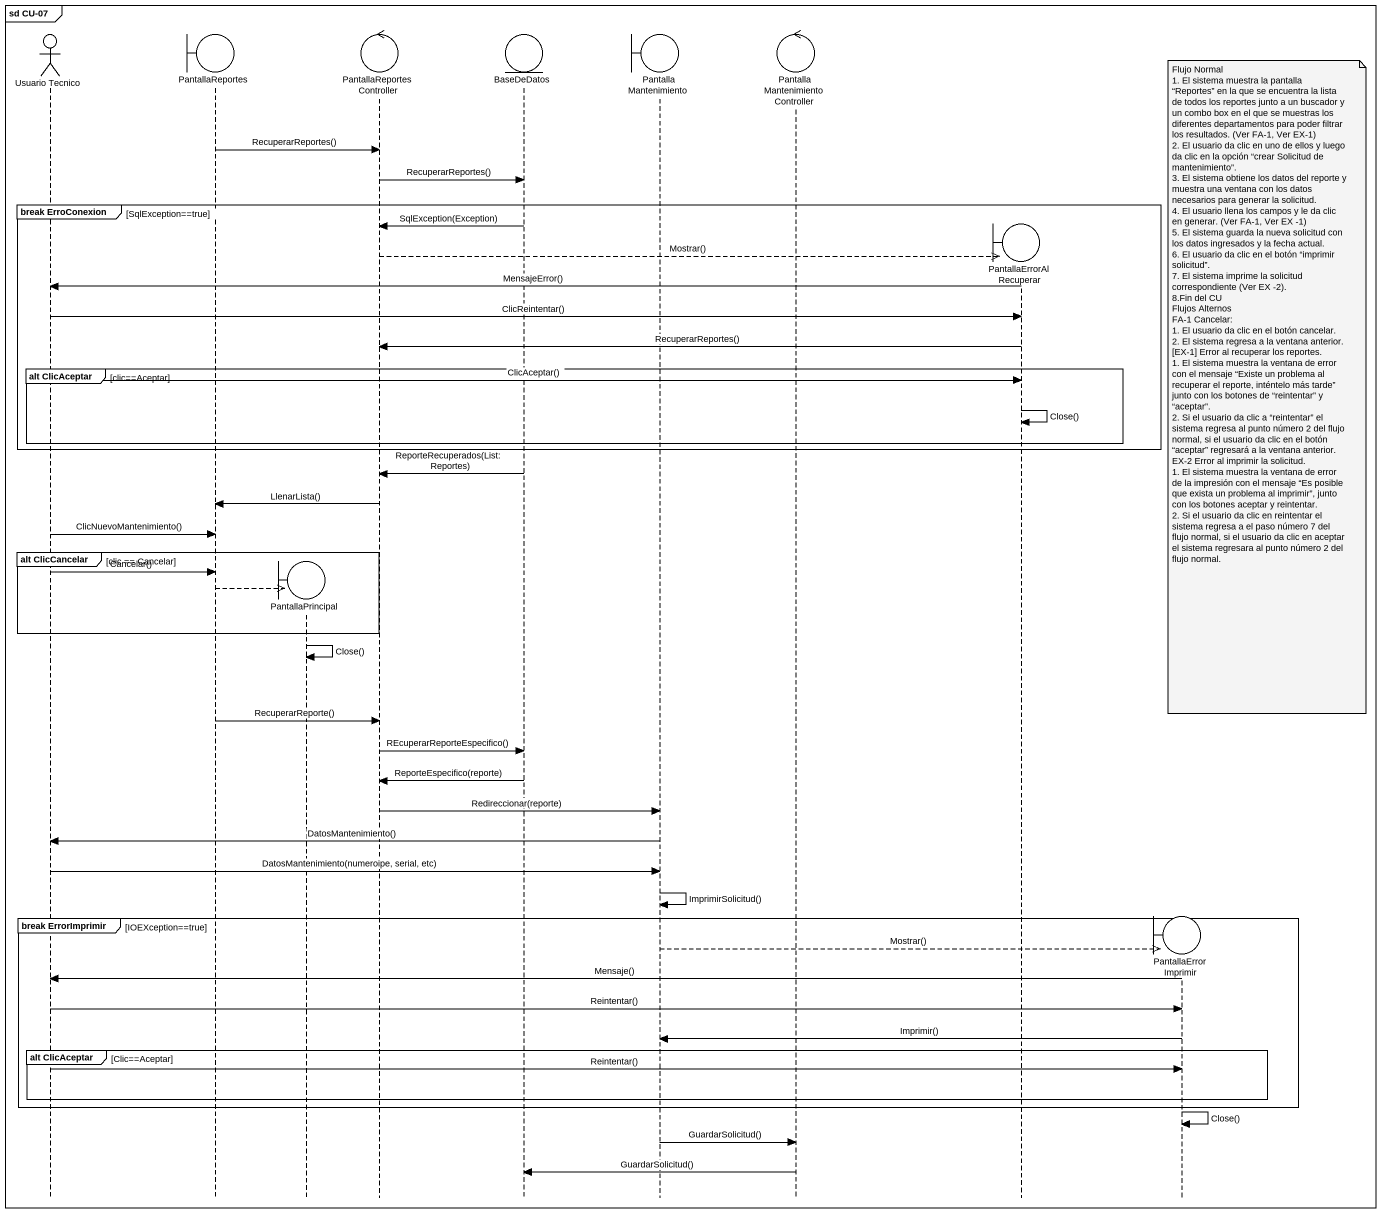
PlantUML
@startuml
mainframe sd CU-07
hide footbox
actor "Usuario Tecnico" as Usuario_Tecnico
boundary PantallaReportes
boundary PantallaPrincipal
control PantallaReportesController
entity BaseDeDatos
boundary PantallaMantenimiento
control "PantallaMantenimientoController" as PantallaMantenimientoControl
boundary PantallaErrorAlRecuperar
boundary PantallaErrorImprimir

PantallaReportes -> PantallaReportesController : RecuperarReportes()
PantallaReportesController -> BaseDeDatos : RecuperarReportes()
group break ErroConexion [SqlException==true]
  BaseDeDatos -> PantallaReportesController : SqlException(Exception)
  PantallaReportesController -->> PantallaErrorAlRecuperar ** : Mostrar()
  PantallaErrorAlRecuperar -> Usuario_Tecnico : MensajeError()
  Usuario_Tecnico -> PantallaErrorAlRecuperar : ClicReintentar()
  PantallaErrorAlRecuperar -> PantallaReportesController : RecuperarReportes()
  group alt ClicAceptar [clic==Aceptar]
    Usuario_Tecnico -> PantallaErrorAlRecuperar : ClicAceptar()
    note over PantallaErrorImprimir
      Flujo Normal
      1. El sistema muestra la pantalla “Reportes” en la que se encuentra la lista de todos los reportes junto a un buscador y un combo box en el que se muestras los diferentes departamentos para poder filtrar los resultados. (Ver FA-1, Ver EX-1)
      2. El usuario da clic en uno de ellos y luego da clic en la opción “crear Solicitud de mantenimiento”.
      3. El sistema obtiene los datos del reporte y muestra una ventana con los datos necesarios para generar la solicitud.
      4. El usuario llena los campos y le da clic en generar. (Ver FA-1, Ver EX -1)
      5. El sistema guarda la nueva solicitud con los datos ingresados y la fecha actual.
      6. El usuario da clic en el botón “imprimir solicitud”.
      7. El sistema imprime la solicitud correspondiente (Ver EX -2).
      8.Fin del CU
      Flujos Alternos
      FA-1 Cancelar:
      1. El usuario da clic en el botón cancelar.
      2. El sistema regresa a la ventana anterior.
      [EX-1] Error al recuperar los reportes.
      1. El sistema muestra la ventana de error con el mensaje “Existe un problema al recuperar el reporte, inténtelo más tarde” junto con los botones de “reintentar” y “aceptar”.
      2. Si el usuario da clic a “reintentar” el sistema regresa al punto número 2 del flujo normal, si el usuario da clic en el botón “aceptar” regresará a la ventana anterior.
      EX-2 Error al imprimir la solicitud.
      1. El sistema muestra la ventana de error de la impresión con el mensaje “Es posible que exista un problema al imprimir”, junto con los botones aceptar y reintentar.
      2. Si el usuario da clic en reintentar el sistema regresa a el paso número 7 del flujo normal, si el usuario da clic en aceptar el sistema regresara al punto número 2 del flujo normal.
    end note
    PantallaErrorAlRecuperar -> PantallaErrorAlRecuperar : Close()
  end
end
BaseDeDatos -> PantallaReportesController : ReporteRecuperados(List:Reportes)
PantallaReportesController -> PantallaReportes : LlenarLista()
Usuario_Tecnico -> PantallaReportes : ClicNuevoMantenimiento()
group alt ClicCancelar [clic == Cancelar]
  Usuario_Tecnico -> PantallaReportes : Cancelar()
  PantallaReportes -->> PantallaPrincipal **
end
PantallaPrincipal -> PantallaPrincipal : Close()
PantallaReportes -> PantallaReportesController : RecuperarReporte()
PantallaReportesController -> BaseDeDatos : REcuperarReporteEspecifico()
BaseDeDatos -> PantallaReportesController : ReporteEspecifico(reporte)
PantallaReportesController -> PantallaMantenimiento : Redireccionar(reporte)
PantallaMantenimiento -> Usuario_Tecnico : DatosMantenimiento()
Usuario_Tecnico -> PantallaMantenimiento : DatosMantenimiento(numeroipe, serial, etc)
PantallaMantenimiento -> PantallaMantenimiento : ImprimirSolicitud()
group break ErrorImprimir [IOEXception==true]
  PantallaMantenimiento -->> PantallaErrorImprimir ** : Mostrar()
  PantallaErrorImprimir -> Usuario_Tecnico : Mensaje()
  Usuario_Tecnico -> PantallaErrorImprimir : Reintentar()
  PantallaErrorImprimir -> PantallaMantenimiento : Imprimir()
  group alt ClicAceptar [Clic==Aceptar]
    Usuario_Tecnico -> PantallaErrorImprimir : Reintentar()
  end
end
PantallaErrorImprimir -> PantallaErrorImprimir : Close()
PantallaMantenimiento -> PantallaMantenimientoControl : GuardarSolicitud()
PantallaMantenimientoControl -> BaseDeDatos : GuardarSolicitud()
@enduml
